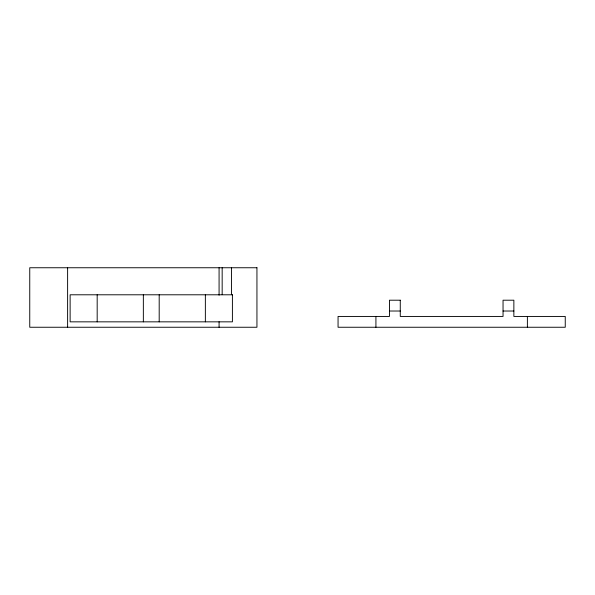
<?xml version="1.0" encoding="UTF-8"?>
<svg xmlns="http://www.w3.org/2000/svg" width="595" height="595" viewBox="0 0 595 595"><rect width="100%" height="100%" fill="white"/><g stroke="black" fill="none" stroke-linecap="round" stroke-linejoin="round"><path stroke-width="0.89" d="M389.45 311.021L400.264 311.021M503.043 311.021L513.864 311.021M527.386 316.436L527.386 327.25M375.921 316.436L375.921 327.25M231.44 267.75L231.44 294.644M222.166 267.75L222.166 294.644M219.079 267.75L219.079 295.209M219.079 321.761L219.079 327.25M205.364 294.793L205.364 321.843M159.192 294.793L159.192 321.843M143.35 294.793L143.35 321.843M97.178 294.793L97.178 321.843M67.614 267.75L67.614 327.25M256.943 267.75L29.75 267.75L29.75 327.25L256.943 327.25L256.943 267.75M232.407 294.793L70.128 294.793L70.128 321.843L232.407 321.843L232.407 294.793M400.264 300.207L389.45 300.207L389.45 316.436L338.057 316.436L338.057 327.25L565.25 327.25L565.25 316.436L513.864 316.436L513.864 300.207L503.043 300.207L503.043 316.436L400.264 316.436L400.264 300.207"/></g></svg>
